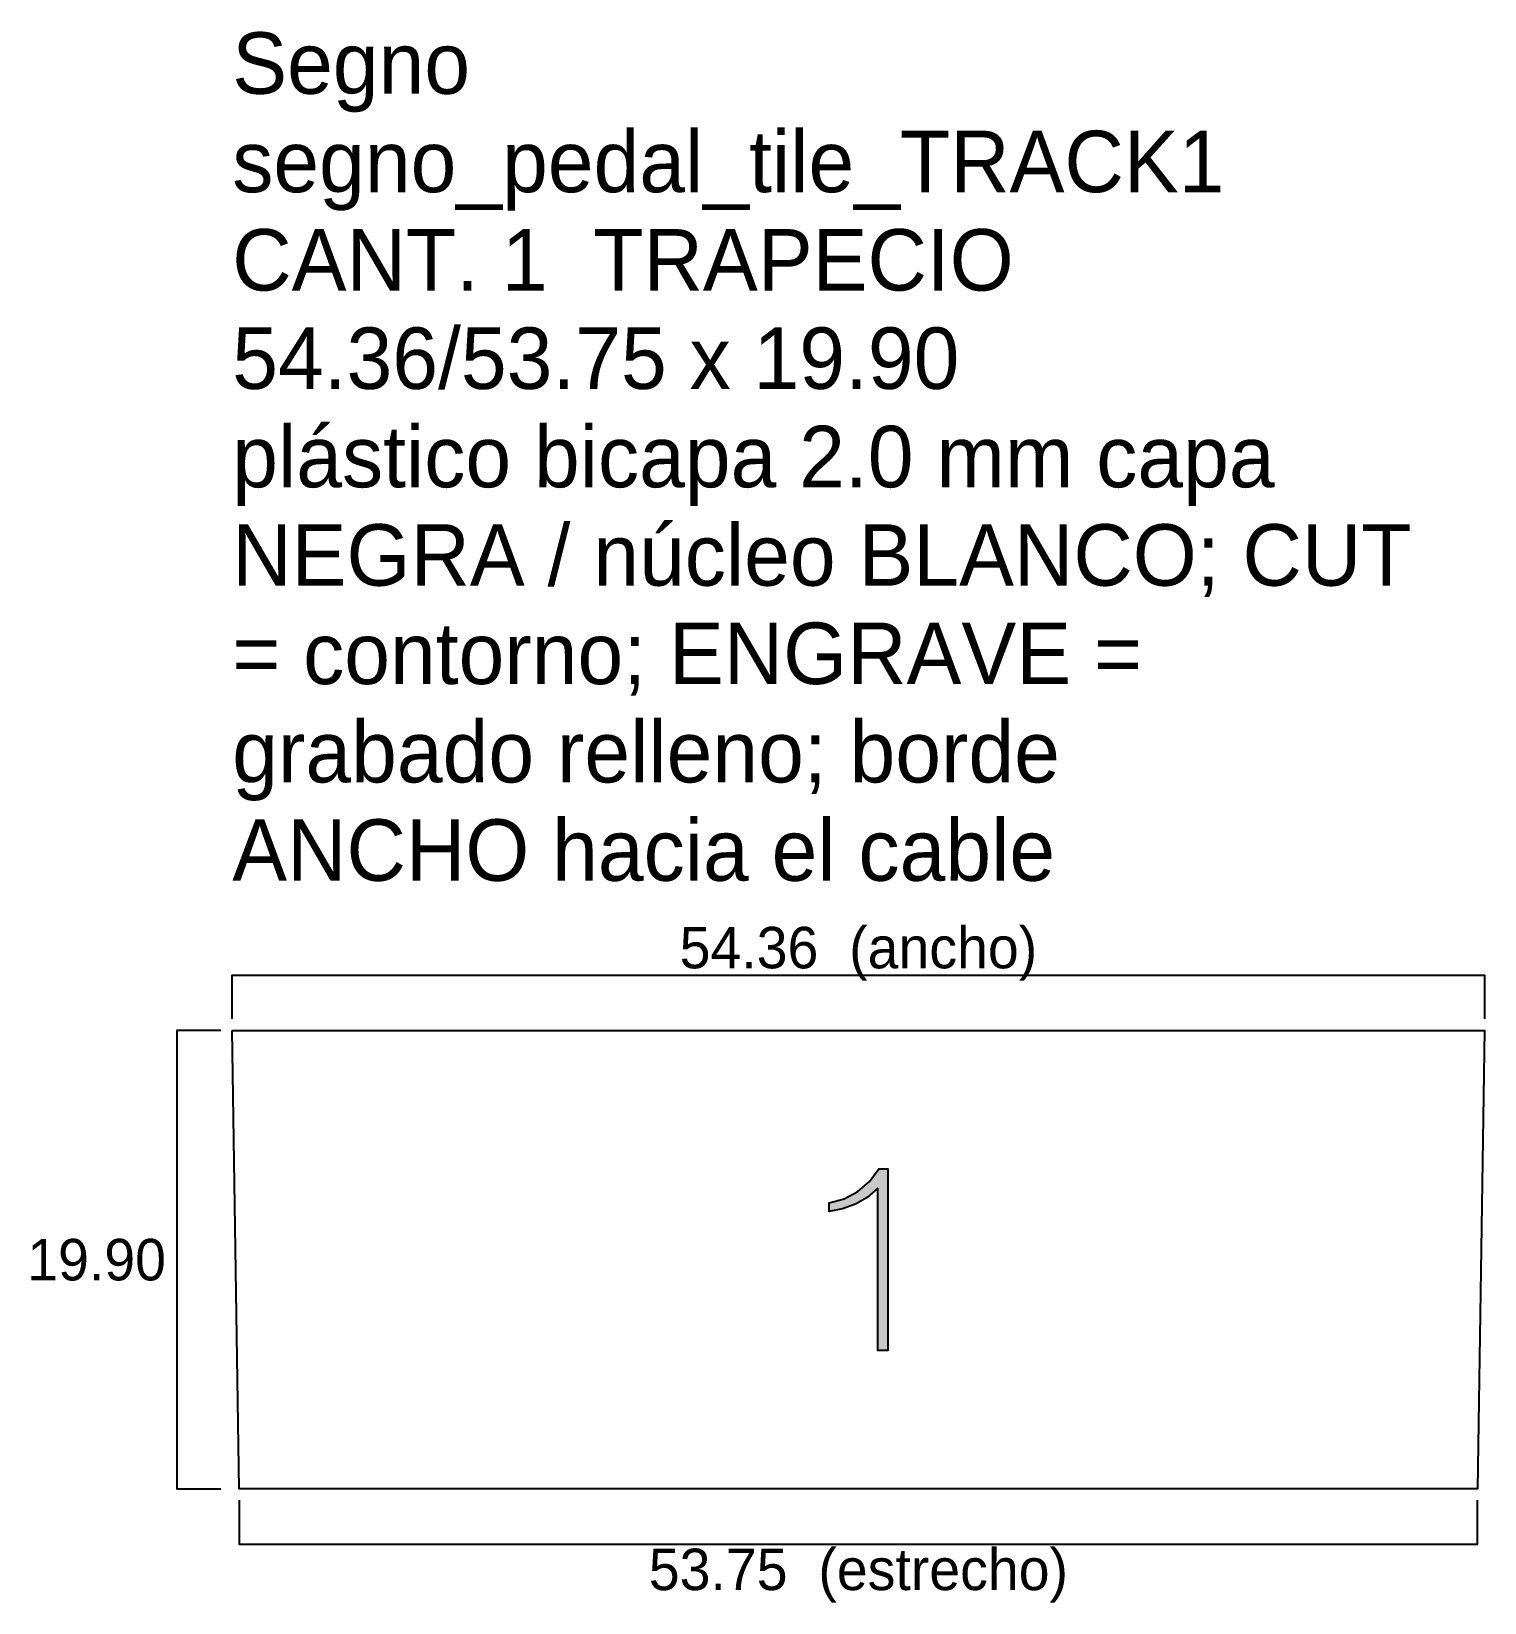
# Model space of a CAD drawing. Header units: millimetres. Extents: x -35.9 to 27.2, y -14.9 to 53.3.
import ezdxf
from ezdxf.enums import TextEntityAlignment as Align

# ---------------------------------------------------------------- set-up
doc = ezdxf.new("R2010")
doc.units = ezdxf.units.MM
for name, color, linetype in [('CUT', 7, 'Continuous'), ('ENGRAVE', 3, 'Continuous'), ('NOTE', 8, 'Continuous')]:
    doc.layers.add(name, color=color, linetype=linetype)

msp = doc.modelspace()

# ---------------------------------------------------------------- hatches: boundary and pattern name
at = {"layer": 'ENGRAVE'}
msp.add_hatch(color=256, dxfattribs=at).paths.add_polyline_path([(0.842, 3.102), (0.386, 2.705), (-0.131, 2.404), (-0.692, 2.201), (-1.276, 2.095), (-1.276, 2.472), (-0.621, 2.645), (-0.03, 2.954), (0.481, 3.391), (0.888, 3.95), (1.276, 3.95), (1.276, -3.95), (0.842, -3.95)])

# ---------------------------------------------------------------- linework, layer by layer
at = {"layer": 'CUT'}
msp.add_lwpolyline([(-27.18, 9.95), (27.18, 9.95), (26.877, -9.95), (-26.877, -9.95), (-27.18, 9.95)], close=True, dxfattribs=at)
at = {"layer": 'ENGRAVE'}
msp.add_lwpolyline([(0.842, 3.102), (0.386, 2.705), (-0.131, 2.404), (-0.692, 2.201), (-1.276, 2.095), (-1.276, 2.472), (-0.621, 2.645), (-0.03, 2.954), (0.481, 3.391), (0.888, 3.95), (1.276, 3.95), (1.276, -3.95), (0.842, -3.95)], close=True, dxfattribs=at)
at = {"layer": 'NOTE'}
for points in [[(-27.18, 10.45), (-27.18, 12.35), (27.18, 12.35), (27.18, 10.45)], [(-27.68, 9.95), (-29.579, 9.95), (-29.579, -9.95), (-27.68, -9.95)], [(-26.877, -10.45), (-26.877, -12.35), (26.877, -12.35), (26.877, -10.45)]]:
    msp.add_lwpolyline(points, dxfattribs=at)

# ---------------------------------------------------------------- texts
for s, height, p in [('Segno', 2.6698, (-27.18, 50.624)), ('segno_pedal_tile_TRACK1', 2.66984, (-27.18, 46.352)), ('CANT. 1  TRAPECIO', 2.66984, (-27.18, 42.08)), ('54.36/53.75 x 19.90', 2.66984, (-27.18, 37.809)), ('plástico bicapa 2.0 mm capa', 2.66984, (-27.18, 33.537)), ('NEGRA / núcleo BLANCO; CUT', 2.66984, (-27.18, 29.265)), ('= contorno; ENGRAVE =', 2.66984, (-27.18, 24.993)), ('grabado relleno; borde', 2.66984, (-27.18, 20.722)), ('ANCHO hacia el cable', 2.66984, (-27.18, 16.45)), ('19.90', 1.8, (-36.079, -0.9))]:
    msp.add_text(s, height=height, dxfattribs=at).set_placement(p)
for s, p in [('54.36  (ancho)', (0, 12.65)), ('53.75  (estrecho)', (0, -14.35))]:
    msp.add_text(s, height=1.8, dxfattribs=at).set_placement(p, align=Align.CENTER)

doc.saveas('drawing.dxf')
